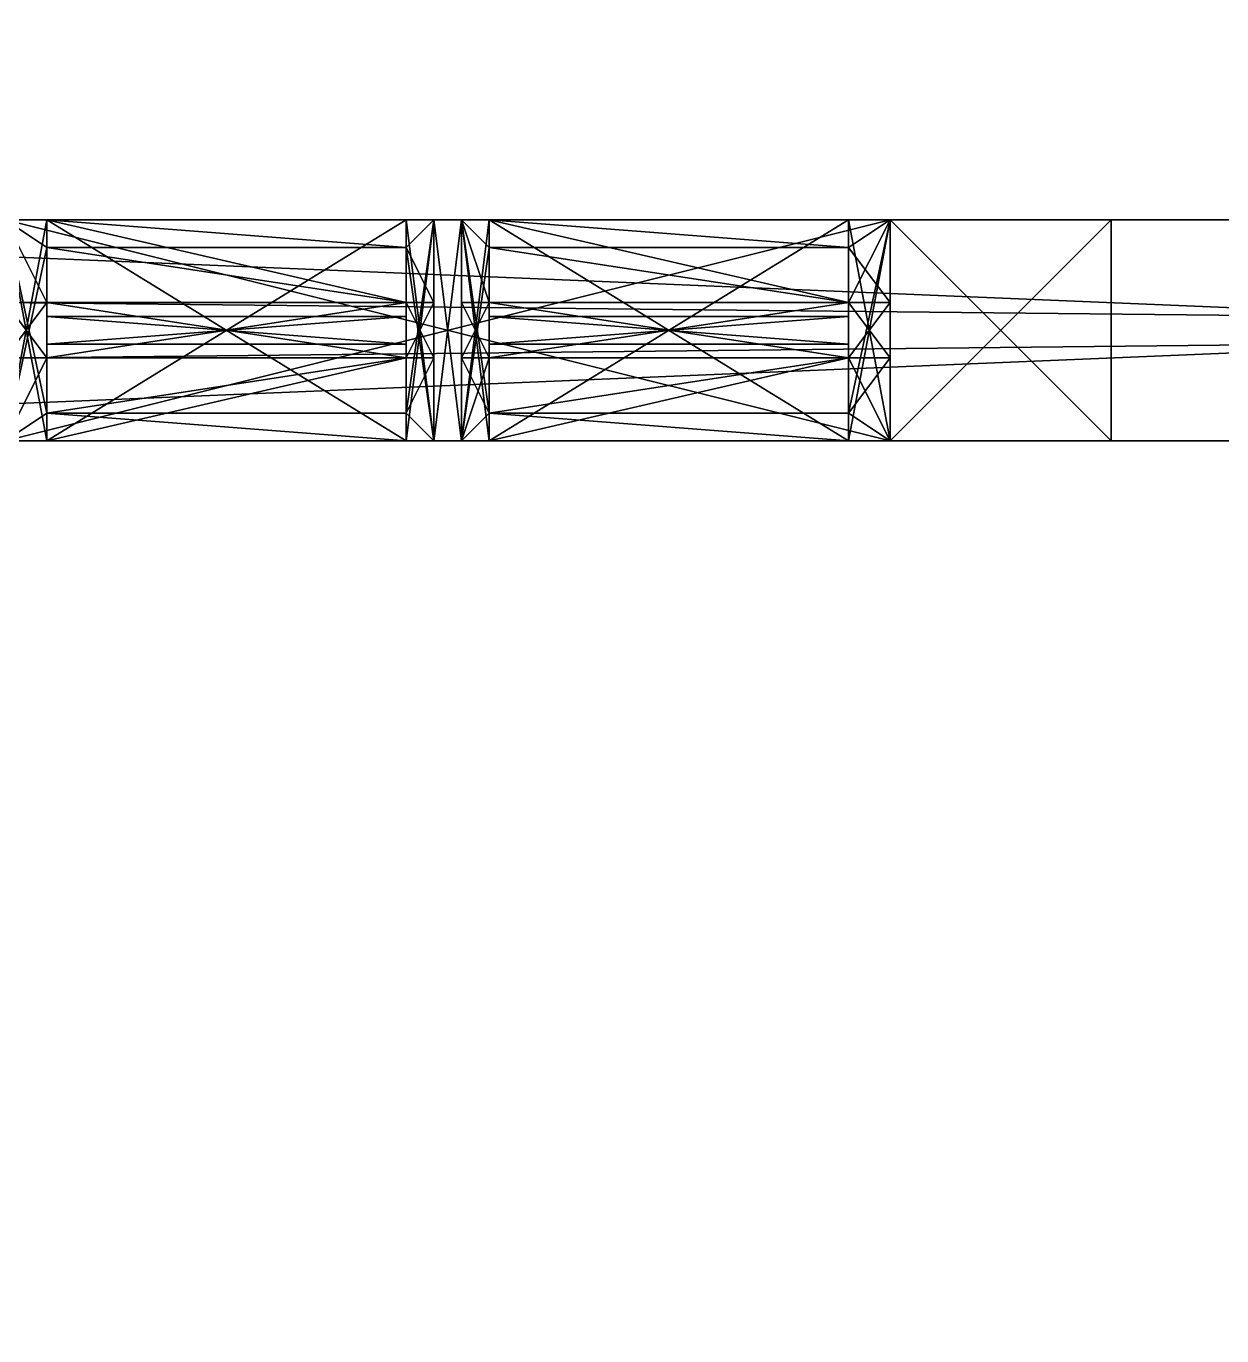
# Model space of a CAD drawing. Extents: x -3136 to 3456, y -896 to 5632.
# Drawn here: x -1214.5 to -1128, y 1711.2 to 1806 of the extents above; entities that cross this region are included whole.
import ezdxf

# ---------------------------------------------------------------- set-up
doc = ezdxf.new("R2010")
doc.units = 0

msp = doc.modelspace()

# ---------------------------------------------------------------- meshes
at = {"layer": 'OBJECT000', "color": 50}
mesh = msp.add_polyface(dxfattribs=at)
corners = [(-1792, 1776, 416), (-1792, 1792, 416), (-256, 1792, 416), (-256, 1776, 416), (-1792, 1792, 288), (-1792, 1776, 288), (-256, 1776, 288), (-256, 1792, 288)]
mesh.append_faces([[corners[k] for k in face] for face in [(1, 3, 0), (5, 7, 4), (4, 0, 5), (6, 2, 7), (7, 1, 4), (5, 3, 6)]], dxfattribs={"vtx0": -1})
mesh.append_faces([[corners[k] for k in face] for face in [(1, 2, 3), (5, 6, 7), (4, 1, 0), (6, 3, 2), (7, 2, 1), (5, 0, 3)]], dxfattribs={"vtx2": -1})
at = {"layer": 'OBJECT067', "color": 50}
mesh = msp.add_polyface(dxfattribs=at)
corners = [(-2944, -896, 2176), (-2944, 5504, 2176), (3456, 5504, 2176), (3456, -896, 2176), (-2944, 5504, 2048), (-2944, -896, 2048), (3456, -896, 2048), (3456, 5504, 2048)]
mesh.append_faces([[corners[k] for k in face] for face in [(1, 3, 0), (5, 7, 4), (4, 0, 5), (6, 2, 7), (7, 1, 4), (5, 3, 6)]], dxfattribs={"vtx0": -1})
mesh.append_faces([[corners[k] for k in face] for face in [(1, 2, 3), (5, 6, 7), (4, 1, 0), (6, 3, 2), (7, 2, 1), (5, 0, 3)]], dxfattribs={"vtx2": -1})
at = {"layer": 'OBJECT262', "color": 50}
mesh = msp.add_polyface(dxfattribs=at)
corners = [(-768, 0, 288), (-1280, 0, 288), (-1280, 2048, 288), (-768, 2048, 288), (-1280, 2048, 272), (-1280, 0, 272), (-768, 0, 272), (-768, 2048, 272)]
mesh.append_faces([[corners[k] for k in face] for face in [(1, 3, 0), (5, 7, 4), (5, 0, 6), (4, 1, 5), (6, 3, 7), (7, 2, 4)]], dxfattribs={"vtx0": -1})
mesh.append_faces([[corners[k] for k in face] for face in [(1, 2, 3), (5, 6, 7), (5, 1, 0), (4, 2, 1), (6, 0, 3), (7, 3, 2)]], dxfattribs={"vtx2": -1})
at = {"layer": 'OBJECT290', "color": 50}
mesh = msp.add_polyface(dxfattribs=at)
corners = [(-1280, 1776, 128), (-1280, 1792, 128), (-896, 1792, 128), (-896, 1776, 128), (-1280, 1792, 112), (-1280, 1776, 112), (-896, 1776, 112), (-896, 1792, 112)]
mesh.append_faces([[corners[k] for k in face] for face in [(1, 3, 0), (5, 7, 4), (4, 0, 5), (6, 2, 7), (7, 1, 4), (5, 3, 6)]], dxfattribs={"vtx0": -1})
mesh.append_faces([[corners[k] for k in face] for face in [(1, 2, 3), (5, 6, 7), (4, 1, 0), (6, 3, 2), (7, 2, 1), (5, 0, 3)]], dxfattribs={"vtx2": -1})
at = {"layer": 'OBJECT293', "color": 50}
mesh = msp.add_polyface(dxfattribs=at)
corners = [(-2048, 0, 432), (-2048, 1824, 432), (-1824, 2048, 432), (-224, 2048, 432), (0, 1824, 432), (0, 0, 432), (-2048, 1824, 416), (-2048, 0, 416), (0, 0, 416), (0, 1824, 416), (-224, 2048, 416), (-1824, 2048, 416)]
mesh.append_faces([[corners[k] for k in face] for face in [(1, 5, 0), (7, 11, 6), (6, 0, 7), (8, 4, 9), (10, 2, 11), (7, 5, 8), (9, 3, 10), (11, 1, 6)]], dxfattribs={"vtx0": -1})
mesh.append_faces([[corners[k] for k in face] for face in [(1, 3, 4), (1, 4, 5), (7, 9, 10), (7, 10, 11)]], dxfattribs={"vtx0": -1, "vtx2": -1})
mesh.append_faces([[corners[k] for k in face] for face in [(1, 2, 3), (7, 8, 9), (6, 1, 0), (8, 5, 4), (10, 3, 2), (7, 0, 5), (9, 4, 3), (11, 2, 1)]], dxfattribs={"vtx2": -1})
at = {"layer": 'OBJECT300', "color": 50}
mesh = msp.add_polyface(dxfattribs=at)
corners = [(-256, 1792), (-1792, 1792), (-1792, 2048), (-256, 2048), (-256, 2048, -128), (-1792, 2048, -128), (-1792, 1792, -128), (-256, 1792, -128)]
mesh.append_faces([[corners[k] for k in face] for face in [(1, 3, 0), (5, 7, 4), (4, 2, 5), (6, 0, 7), (7, 3, 4), (5, 1, 6)]], dxfattribs={"vtx0": -1})
mesh.append_faces([[corners[k] for k in face] for face in [(1, 2, 3), (5, 6, 7), (4, 3, 2), (6, 1, 0), (7, 0, 3), (5, 2, 1)]], dxfattribs={"vtx2": -1})
at = {"layer": 'OBJECT304', "color": 50}
mesh = msp.add_polyface(dxfattribs=at)
corners = [(-1792, 256), (-1792, 1792), (-256, 1792), (-256, 256), (-256, 1792, -128), (-1792, 1792, -128), (-1792, 256, -128), (-256, 256, -128)]
mesh.append_faces([[corners[k] for k in face] for face in [(1, 3, 0), (5, 7, 4), (4, 1, 5), (7, 2, 4), (5, 0, 6), (6, 3, 7)]], dxfattribs={"vtx0": -1})
mesh.append_faces([[corners[k] for k in face] for face in [(1, 2, 3), (5, 6, 7), (4, 2, 1), (7, 3, 2), (5, 1, 0), (6, 0, 3)]], dxfattribs={"vtx2": -1})
at = {"layer": 'OBJECT322', "color": 50}
mesh = msp.add_polyface(dxfattribs=at)
corners = [(-1152, 1776, 112), (-1152, 1792, 112), (-1136, 1792, 112), (-1136, 1776, 112), (-1152, 1792), (-1152, 1776), (-1136, 1776), (-1136, 1792)]
mesh.append_faces([[corners[k] for k in face] for face in [(1, 3, 0), (5, 7, 4), (4, 0, 5), (6, 2, 7), (7, 1, 4), (5, 3, 6)]], dxfattribs={"vtx0": -1})
mesh.append_faces([[corners[k] for k in face] for face in [(1, 2, 3), (5, 6, 7), (4, 1, 0), (6, 3, 2), (7, 2, 1), (5, 0, 3)]], dxfattribs={"vtx2": -1})
at = {"layer": 'OBJECT515', "color": 50}
mesh = msp.add_polyface(dxfattribs=at)
corners = [(-1216, 1792, 128), (-1152, 1792, 128), (-1152, 1776, 128), (-1216, 1776, 128), (-1216, 1776, 112), (-1152, 1776, 112), (-1152, 1792, 112), (-1216, 1792, 112)]
mesh.append_faces([[corners[k] for k in face] for face in [(1, 3, 0), (5, 7, 4), (5, 1, 6), (6, 0, 7), (4, 2, 5), (7, 3, 4)]], dxfattribs={"vtx0": -1})
mesh.append_faces([[corners[k] for k in face] for face in [(1, 2, 3), (5, 6, 7), (5, 2, 1), (6, 1, 0), (4, 3, 2), (7, 0, 3)]], dxfattribs={"vtx2": -1})
at = {"layer": 'OBJECT516', "color": 50}
mesh = msp.add_polyface(dxfattribs=at)
corners = [(-1152, 1792, 112), (-1152, 1792, 110), (-1152, 1776, 110), (-1152, 1776, 112), (-1155, 1790, 110), (-1155, 1778, 110)]
mesh.append_faces([[corners[k] for k in face] for face in [(1, 0, 4), (2, 5, 3)]])
mesh.append_faces([[corners[k] for k in face] for face in [(1, 3, 0), (1, 5, 2), (0, 5, 4)]], dxfattribs={"vtx0": -1})
mesh.append_faces([[corners[k] for k in face] for face in [(1, 2, 3), (1, 4, 5), (0, 3, 5)]], dxfattribs={"vtx2": -1})
at = {"layer": 'OBJECT517', "color": 50}
mesh = msp.add_polyface(dxfattribs=at)
corners = [(-1152, 1776, 112), (-1155, 1776, 112), (-1155, 1792, 112), (-1152, 1792, 112), (-1155, 1790, 110), (-1155, 1778, 110)]
mesh.append_faces([[corners[k] for k in face] for face in [(2, 4, 3), (1, 0, 5)]])
mesh.append_faces([[corners[k] for k in face] for face in [(1, 3, 0), (2, 5, 4), (3, 5, 0)]], dxfattribs={"vtx0": -1})
mesh.append_faces([[corners[k] for k in face] for face in [(1, 2, 3), (2, 1, 5), (3, 4, 5)]], dxfattribs={"vtx2": -1})
at = {"layer": 'OBJECT518', "color": 50}
mesh = msp.add_polyface(dxfattribs=at)
corners = [(-1185, 1792, 35), (-1183, 1792, 35), (-1183, 1792, 110), (-1185, 1792, 110), (-1183, 1776, 35), (-1185, 1776, 35), (-1185, 1776, 110), (-1183, 1776, 110)]
mesh.append_faces([[corners[k] for k in face] for face in [(1, 3, 0), (5, 7, 4), (0, 4, 1), (6, 2, 7), (5, 3, 6), (1, 7, 2)]], dxfattribs={"vtx0": -1})
mesh.append_faces([[corners[k] for k in face] for face in [(1, 2, 3), (5, 6, 7), (0, 5, 4), (6, 3, 2), (5, 0, 3), (1, 4, 7)]], dxfattribs={"vtx2": -1})
at = {"layer": 'OBJECT519', "color": 50}
mesh = msp.add_polyface(dxfattribs=at)
corners = [(-1181, 1776, 112), (-1183, 1776, 112), (-1183, 1792, 112), (-1181, 1792, 112), (-1181, 1790, 110), (-1181, 1778, 110)]
mesh.append_faces([[corners[k] for k in face] for face in [(3, 2, 4), (0, 5, 1)]])
mesh.append_faces([[corners[k] for k in face] for face in [(1, 3, 0), (3, 5, 0), (2, 5, 4)]], dxfattribs={"vtx0": -1})
mesh.append_faces([[corners[k] for k in face] for face in [(1, 2, 3), (3, 4, 5), (2, 1, 5)]], dxfattribs={"vtx2": -1})
at = {"layer": 'OBJECT520', "color": 50}
mesh = msp.add_polyface(dxfattribs=at)
corners = [(-1183, 1792, 112), (-1183, 1792, 110), (-1181, 1790, 110), (-1181, 1778, 110), (-1183, 1776, 110), (-1183, 1776, 112)]
mesh.append_faces([[corners[k] for k in face] for face in [(1, 2, 0), (4, 5, 3)]])
mesh.append_faces([[corners[k] for k in face] for face in [(1, 3, 2), (4, 0, 5), (2, 5, 0)]], dxfattribs={"vtx0": -1})
mesh.append_faces([[corners[k] for k in face] for face in [(1, 4, 3), (4, 1, 0), (2, 3, 5)]], dxfattribs={"vtx2": -1})
at = {"layer": 'OBJECT521', "color": 50}
mesh = msp.add_polyface(dxfattribs=at)
corners = [(-1183, 1776, 112), (-1185, 1776, 112), (-1185, 1792, 112), (-1183, 1792, 112), (-1185, 1792, 110), (-1183, 1792, 110), (-1183, 1776, 110), (-1185, 1776, 110)]
mesh.append_faces([[corners[k] for k in face] for face in [(1, 3, 0), (5, 2, 4), (7, 0, 6), (4, 6, 5), (0, 5, 6), (2, 7, 4)]], dxfattribs={"vtx0": -1})
mesh.append_faces([[corners[k] for k in face] for face in [(1, 2, 3), (5, 3, 2), (7, 1, 0), (4, 7, 6), (0, 3, 5), (2, 1, 7)]], dxfattribs={"vtx2": -1})
at = {"layer": 'OBJECT522', "color": 50}
mesh = msp.add_polyface(dxfattribs=at)
corners = [(-1187, 1790, 110), (-1185, 1792, 110), (-1185, 1792, 112), (-1185, 1776, 112), (-1185, 1776, 110), (-1187, 1778, 110)]
mesh.append_faces([[corners[k] for k in face] for face in [(1, 2, 0), (4, 5, 3)]])
mesh.append_faces([[corners[k] for k in face] for face in [(0, 4, 1), (1, 3, 2), (5, 2, 3)]], dxfattribs={"vtx0": -1})
mesh.append_faces([[corners[k] for k in face] for face in [(0, 5, 4), (1, 4, 3), (5, 0, 2)]], dxfattribs={"vtx2": -1})
at = {"layer": 'OBJECT523', "color": 50}
mesh = msp.add_polyface(dxfattribs=at)
corners = [(-1185, 1776, 112), (-1187, 1776, 112), (-1187, 1792, 112), (-1185, 1792, 112), (-1187, 1790, 110), (-1187, 1778, 110)]
mesh.append_faces([[corners[k] for k in face] for face in [(2, 4, 3), (1, 0, 5)]])
mesh.append_faces([[corners[k] for k in face] for face in [(1, 3, 0), (2, 5, 4), (3, 5, 0)]], dxfattribs={"vtx0": -1})
mesh.append_faces([[corners[k] for k in face] for face in [(1, 2, 3), (2, 1, 5), (3, 4, 5)]], dxfattribs={"vtx2": -1})
at = {"layer": 'OBJECT524', "color": 50}
mesh = msp.add_polyface(dxfattribs=at)
corners = [(-1181, 1792, 27), (-1181, 1792, 25), (-1155, 1792, 25), (-1155, 1792, 27), (-1155, 1776, 27), (-1155, 1776, 25), (-1181, 1776, 25), (-1181, 1776, 27)]
mesh.append_faces([[corners[k] for k in face] for face in [(1, 3, 0), (5, 7, 4), (2, 4, 3), (6, 0, 7), (1, 5, 2), (7, 3, 4)]], dxfattribs={"vtx0": -1})
mesh.append_faces([[corners[k] for k in face] for face in [(1, 2, 3), (5, 6, 7), (2, 5, 4), (6, 1, 0), (1, 6, 5), (7, 0, 3)]], dxfattribs={"vtx2": -1})
at = {"layer": 'OBJECT525', "color": 50}
mesh = msp.add_polyface(dxfattribs=at)
corners = [(-1155, 1792), (-1181, 1792), (-1181, 1776), (-1155, 1776), (-1181, 1792, 25), (-1155, 1792, 25), (-1155, 1776, 25), (-1181, 1776, 25)]
mesh.append_faces([[corners[k] for k in face] for face in [(1, 3, 0), (1, 5, 4), (3, 7, 6), (0, 6, 5), (2, 4, 7), (7, 5, 6)]], dxfattribs={"vtx0": -1})
mesh.append_faces([[corners[k] for k in face] for face in [(1, 2, 3), (1, 0, 5), (3, 2, 7), (0, 3, 6), (2, 1, 4), (7, 4, 5)]], dxfattribs={"vtx2": -1})
at = {"layer": 'OBJECT526', "color": 50}
mesh = msp.add_polyface(dxfattribs=at)
corners = [(-1155, 1776), (-1152, 1776), (-1152, 1792), (-1155, 1792), (-1152, 1792, 27), (-1152, 1776, 27), (-1155, 1792, 27), (-1155, 1776, 27)]
mesh.append_faces([[corners[k] for k in face] for face in [(1, 3, 0), (2, 5, 4), (3, 4, 6), (1, 7, 5), (0, 6, 7), (4, 7, 6)]], dxfattribs={"vtx0": -1})
mesh.append_faces([[corners[k] for k in face] for face in [(1, 2, 3), (2, 1, 5), (3, 2, 4), (1, 0, 7), (0, 3, 6), (4, 5, 7)]], dxfattribs={"vtx2": -1})
at = {"layer": 'OBJECT527', "color": 50}
mesh = msp.add_polyface(dxfattribs=at)
corners = [(-1181, 1792), (-1183, 1792), (-1183, 1776), (-1181, 1776), (-1181, 1792, 27), (-1183, 1792, 27), (-1181, 1776, 27), (-1183, 1776, 27)]
mesh.append_faces([[corners[k] for k in face] for face in [(1, 3, 0), (0, 5, 1), (3, 7, 6), (0, 6, 4), (7, 4, 6), (2, 5, 7)]], dxfattribs={"vtx0": -1})
mesh.append_faces([[corners[k] for k in face] for face in [(1, 2, 3), (0, 4, 5), (3, 2, 7), (0, 3, 6), (7, 5, 4), (2, 1, 5)]], dxfattribs={"vtx2": -1})
at = {"layer": 'OBJECT528', "color": 50}
mesh = msp.add_polyface(dxfattribs=at)
corners = [(-1183, 1792), (-1185, 1792), (-1185, 1776), (-1183, 1776), (-1183, 1792, 27), (-1185, 1792, 27), (-1185, 1776, 27), (-1183, 1776, 27)]
mesh.append_faces([[corners[k] for k in face] for face in [(1, 3, 0), (0, 5, 1), (2, 7, 3), (6, 4, 7), (0, 7, 4), (2, 5, 6)]], dxfattribs={"vtx0": -1})
mesh.append_faces([[corners[k] for k in face] for face in [(1, 2, 3), (0, 4, 5), (2, 6, 7), (6, 5, 4), (0, 3, 7), (2, 1, 5)]], dxfattribs={"vtx2": -1})
at = {"layer": 'OBJECT529', "color": 50}
mesh = msp.add_polyface(dxfattribs=at)
corners = [(-1185, 1792), (-1187, 1792), (-1187, 1776), (-1185, 1776), (-1187, 1792, 27), (-1185, 1792, 27), (-1187, 1776, 27), (-1185, 1776, 27)]
mesh.append_faces([[corners[k] for k in face] for face in [(1, 3, 0), (1, 5, 4), (2, 7, 3), (2, 4, 6), (6, 5, 7), (0, 7, 5)]], dxfattribs={"vtx0": -1})
mesh.append_faces([[corners[k] for k in face] for face in [(1, 2, 3), (1, 0, 5), (2, 6, 7), (2, 1, 4), (6, 4, 5), (0, 3, 7)]], dxfattribs={"vtx2": -1})
at = {"layer": 'OBJECT530', "color": 50}
mesh = msp.add_polyface(dxfattribs=at)
corners = [(-1185, 1792, 27), (-1183, 1792, 27), (-1183, 1792, 35), (-1185, 1792, 35), (-1183, 1776, 27), (-1185, 1776, 27), (-1185, 1776, 35), (-1183, 1776, 35)]
mesh.append_faces([[corners[k] for k in face] for face in [(1, 3, 0), (5, 7, 4), (6, 2, 7), (0, 4, 1), (1, 7, 2), (5, 3, 6)]], dxfattribs={"vtx0": -1})
mesh.append_faces([[corners[k] for k in face] for face in [(1, 2, 3), (5, 6, 7), (6, 3, 2), (0, 5, 4), (1, 4, 7), (5, 0, 3)]], dxfattribs={"vtx2": -1})
at = {"layer": 'OBJECT531', "color": 50}
mesh = msp.add_polyface(dxfattribs=at)
corners = [(-1152, 1792, 35), (-1152, 1792, 27), (-1152, 1776, 27), (-1152, 1776, 35), (-1155, 1790, 35), (-1155, 1778, 35)]
mesh.append_faces([[corners[k] for k in face] for face in [(0, 4, 1), (2, 5, 3)]])
mesh.append_faces([[corners[k] for k in face] for face in [(1, 3, 0), (0, 5, 4), (1, 5, 2)]], dxfattribs={"vtx0": -1})
mesh.append_faces([[corners[k] for k in face] for face in [(1, 2, 3), (0, 3, 5), (1, 4, 5)]], dxfattribs={"vtx2": -1})
at = {"layer": 'OBJECT532', "color": 50}
mesh = msp.add_polyface(dxfattribs=at)
corners = [(-1155, 1790, 35), (-1155, 1792, 27), (-1152, 1792, 27), (-1152, 1776, 27), (-1155, 1776, 27), (-1155, 1778, 35)]
mesh.append_faces([[corners[k] for k in face] for face in [(1, 2, 0), (4, 5, 3)]])
mesh.append_faces([[corners[k] for k in face] for face in [(0, 4, 1), (1, 3, 2), (2, 5, 0)]], dxfattribs={"vtx0": -1})
mesh.append_faces([[corners[k] for k in face] for face in [(0, 5, 4), (1, 4, 3), (2, 3, 5)]], dxfattribs={"vtx2": -1})
at = {"layer": 'OBJECT533', "color": 50}
mesh = msp.add_polyface(dxfattribs=at)
corners = [(-1183, 1792, 27), (-1181, 1792, 27), (-1181, 1790, 35), (-1181, 1778, 35), (-1181, 1776, 27), (-1183, 1776, 27)]
mesh.append_faces([[corners[k] for k in face] for face in [(1, 2, 0), (4, 5, 3)]])
mesh.append_faces([[corners[k] for k in face] for face in [(1, 3, 2), (0, 4, 1), (2, 5, 0)]], dxfattribs={"vtx0": -1})
mesh.append_faces([[corners[k] for k in face] for face in [(1, 4, 3), (0, 5, 4), (2, 3, 5)]], dxfattribs={"vtx2": -1})
at = {"layer": 'OBJECT534', "color": 50}
mesh = msp.add_polyface(dxfattribs=at)
corners = [(-1181, 1790, 35), (-1183, 1792, 35), (-1183, 1792, 27), (-1183, 1776, 27.016), (-1183, 1776, 35), (-1181, 1778, 35)]
mesh.append_faces([[corners[k] for k in face] for face in [(1, 2, 0), (4, 5, 3)]])
mesh.append_faces([[corners[k] for k in face] for face in [(0, 4, 1), (3, 1, 4), (2, 5, 0)]], dxfattribs={"vtx0": -1})
mesh.append_faces([[corners[k] for k in face] for face in [(0, 5, 4), (3, 2, 1), (2, 3, 5)]], dxfattribs={"vtx2": -1})
at = {"layer": 'OBJECT535', "color": 50}
mesh = msp.add_polyface(dxfattribs=at)
corners = [(-1187, 1792), (-1213, 1792), (-1213, 1776), (-1187, 1776), (-1213, 1792, 27), (-1187, 1792, 27), (-1187, 1776, 27), (-1213, 1776, 27)]
mesh.append_faces([[corners[k] for k in face] for face in [(1, 3, 0), (1, 5, 4), (3, 7, 6), (2, 4, 7), (0, 6, 5), (7, 5, 6)]], dxfattribs={"vtx0": -1})
mesh.append_faces([[corners[k] for k in face] for face in [(1, 2, 3), (1, 0, 5), (3, 2, 7), (2, 1, 4), (0, 3, 6), (7, 4, 5)]], dxfattribs={"vtx2": -1})
at = {"layer": 'OBJECT536', "color": 50}
mesh = msp.add_polyface(dxfattribs=at)
corners = [(-1185, 1792, 27), (-1185, 1792, 35), (-1187, 1790, 35), (-1187, 1778, 35), (-1185, 1776, 35), (-1185, 1776, 27)]
mesh.append_faces([[corners[k] for k in face] for face in [(1, 2, 0), (4, 5, 3)]])
mesh.append_faces([[corners[k] for k in face] for face in [(3, 1, 4), (0, 4, 1), (2, 5, 0)]], dxfattribs={"vtx0": -1})
mesh.append_faces([[corners[k] for k in face] for face in [(3, 2, 1), (0, 5, 4), (2, 3, 5)]], dxfattribs={"vtx2": -1})
at = {"layer": 'OBJECT537', "color": 50}
mesh = msp.add_polyface(dxfattribs=at)
corners = [(-1187, 1790, 35.016), (-1187, 1792, 27), (-1185, 1792, 27), (-1185, 1776, 27), (-1187, 1776, 27), (-1187, 1778, 35)]
mesh.append_faces([[corners[k] for k in face] for face in [(1, 2, 0), (4, 5, 3)]])
mesh.append_faces([[corners[k] for k in face] for face in [(0, 4, 1), (1, 3, 2), (2, 5, 0)]], dxfattribs={"vtx0": -1})
mesh.append_faces([[corners[k] for k in face] for face in [(0, 5, 4), (1, 4, 3), (2, 3, 5)]], dxfattribs={"vtx2": -1})
at = {"layer": 'OBJECT538', "color": 50}
mesh = msp.add_polyface(dxfattribs=at)
corners = [(-1213, 1792), (-1216, 1792), (-1216, 1776), (-1213, 1776), (-1216, 1776, 27), (-1216, 1792, 27), (-1213, 1792, 27), (-1213, 1776, 27)]
mesh.append_faces([[corners[k] for k in face] for face in [(1, 3, 0), (2, 5, 4), (1, 6, 5), (3, 4, 7), (0, 7, 6), (4, 6, 7)]], dxfattribs={"vtx0": -1})
mesh.append_faces([[corners[k] for k in face] for face in [(1, 2, 3), (2, 1, 5), (1, 0, 6), (3, 2, 4), (0, 3, 7), (4, 5, 6)]], dxfattribs={"vtx2": -1})
at = {"layer": 'OBJECT539', "color": 50}
mesh = msp.add_polyface(dxfattribs=at)
corners = [(-1216, 1776, 35), (-1216, 1776, 27), (-1216, 1792, 27), (-1216, 1792, 35), (-1213, 1790, 35), (-1213, 1778, 35)]
mesh.append_faces([[corners[k] for k in face] for face in [(2, 4, 3), (0, 5, 1)]])
mesh.append_faces([[corners[k] for k in face] for face in [(1, 3, 0), (3, 5, 0), (2, 5, 4)]], dxfattribs={"vtx0": -1})
mesh.append_faces([[corners[k] for k in face] for face in [(1, 2, 3), (3, 4, 5), (2, 1, 5)]], dxfattribs={"vtx2": -1})
at = {"layer": 'OBJECT540', "color": 50}
mesh = msp.add_polyface(dxfattribs=at)
corners = [(-1216, 1792, 27), (-1213, 1792, 27), (-1213, 1790, 35.011), (-1213, 1778, 35), (-1213, 1776, 27), (-1216, 1776, 27)]
mesh.append_faces([[corners[k] for k in face] for face in [(1, 2, 0), (4, 5, 3)]])
mesh.append_faces([[corners[k] for k in face] for face in [(1, 3, 2), (0, 4, 1), (2, 5, 0)]], dxfattribs={"vtx0": -1})
mesh.append_faces([[corners[k] for k in face] for face in [(1, 4, 3), (0, 5, 4), (2, 3, 5)]], dxfattribs={"vtx2": -1})
at = {"layer": 'OBJECT541', "color": 50}
mesh = msp.add_polyface(dxfattribs=at)
corners = [(-1213, 1776, 112), (-1216, 1776, 112), (-1216, 1792, 112), (-1213, 1792, 112), (-1213, 1790, 110), (-1213, 1778, 110)]
mesh.append_faces([[corners[k] for k in face] for face in [(3, 2, 4), (0, 5, 1)]])
mesh.append_faces([[corners[k] for k in face] for face in [(1, 3, 0), (3, 5, 0), (2, 5, 4)]], dxfattribs={"vtx0": -1})
mesh.append_faces([[corners[k] for k in face] for face in [(1, 2, 3), (3, 4, 5), (2, 1, 5)]], dxfattribs={"vtx2": -1})
at = {"layer": 'OBJECT542', "color": 50}
mesh = msp.add_polyface(dxfattribs=at)
corners = [(-1216, 1776, 112), (-1216, 1776, 110), (-1216, 1792, 110), (-1216, 1792, 112), (-1213, 1790, 110), (-1213, 1778, 110)]
mesh.append_faces([[corners[k] for k in face] for face in [(2, 4, 3), (1, 0, 5)]])
mesh.append_faces([[corners[k] for k in face] for face in [(1, 3, 0), (2, 5, 4), (3, 5, 0)]], dxfattribs={"vtx0": -1})
mesh.append_faces([[corners[k] for k in face] for face in [(1, 2, 3), (2, 1, 5), (3, 4, 5)]], dxfattribs={"vtx2": -1})
at = {"layer": 'OBJECT543', "color": 50}
mesh = msp.add_polyface(dxfattribs=at)
corners = [(-1152, 1782, 35), (-1152, 1776, 35), (-1152, 1776, 110), (-1152, 1782, 110), (-1155, 1778, 35), (-1155, 1778, 110), (-1155, 1782, 35), (-1155, 1782, 110)]
mesh.append_faces([[corners[k] for k in face] for face in [(1, 3, 0), (1, 5, 2), (4, 0, 6), (2, 7, 3), (4, 7, 5), (0, 7, 6)]], dxfattribs={"vtx0": -1})
mesh.append_faces([[corners[k] for k in face] for face in [(1, 2, 3), (1, 4, 5), (4, 1, 0), (2, 5, 7), (4, 6, 7), (0, 3, 7)]], dxfattribs={"vtx2": -1})
at = {"layer": 'OBJECT544', "color": 50}
mesh = msp.add_polyface(dxfattribs=at)
corners = [(-1152, 1786, 35), (-1152, 1782, 35), (-1152, 1782, 110), (-1152, 1786, 110), (-1155, 1786, 35), (-1155, 1782, 35), (-1155, 1782, 110), (-1155, 1786, 110)]
mesh.append_faces([[corners[k] for k in face] for face in [(1, 3, 0), (5, 0, 4), (7, 2, 6), (4, 6, 5), (1, 6, 2), (0, 7, 4)]], dxfattribs={"vtx0": -1})
mesh.append_faces([[corners[k] for k in face] for face in [(1, 2, 3), (5, 1, 0), (7, 3, 2), (4, 7, 6), (1, 5, 6), (0, 3, 7)]], dxfattribs={"vtx2": -1})
at = {"layer": 'OBJECT545', "color": 50}
mesh = msp.add_polyface(dxfattribs=at)
corners = [(-1152, 1792, 110), (-1152, 1792, 35), (-1152, 1786, 35), (-1152, 1786, 110), (-1155, 1790, 35), (-1155, 1790, 110), (-1155, 1786, 35), (-1155, 1786, 110)]
mesh.append_faces([[corners[k] for k in face] for face in [(1, 3, 0), (1, 5, 4), (1, 6, 2), (5, 3, 7), (4, 7, 6), (2, 7, 3)]], dxfattribs={"vtx0": -1})
mesh.append_faces([[corners[k] for k in face] for face in [(1, 2, 3), (1, 0, 5), (1, 4, 6), (5, 0, 3), (4, 5, 7), (2, 6, 7)]], dxfattribs={"vtx2": -1})
at = {"layer": 'OBJECT546', "color": 50}
mesh = msp.add_polyface(dxfattribs=at)
corners = [(-1181, 1778, 35), (-1183, 1776, 35), (-1183, 1776, 110), (-1181, 1778, 110), (-1183, 1782, 35), (-1181, 1782, 35), (-1181, 1782, 110), (-1183, 1782, 110)]
mesh.append_faces([[corners[k] for k in face] for face in [(1, 3, 0), (1, 5, 4), (3, 7, 6), (0, 6, 5), (1, 7, 2), (5, 7, 4)]], dxfattribs={"vtx0": -1})
mesh.append_faces([[corners[k] for k in face] for face in [(1, 2, 3), (1, 0, 5), (3, 2, 7), (0, 3, 6), (1, 4, 7), (5, 6, 7)]], dxfattribs={"vtx2": -1})
at = {"layer": 'OBJECT547', "color": 50}
mesh = msp.add_polyface(dxfattribs=at)
corners = [(-1183, 1786, 35), (-1183, 1782, 35), (-1181, 1782, 35), (-1181, 1786, 35), (-1183, 1782, 110), (-1183, 1786, 110), (-1181, 1786, 110), (-1181, 1782, 110)]
mesh.append_faces([[corners[k] for k in face] for face in [(1, 3, 0), (5, 7, 4), (2, 6, 3), (0, 4, 1), (1, 7, 2), (3, 5, 0)]], dxfattribs={"vtx0": -1})
mesh.append_faces([[corners[k] for k in face] for face in [(1, 2, 3), (5, 6, 7), (2, 7, 6), (0, 5, 4), (1, 4, 7), (3, 6, 5)]], dxfattribs={"vtx2": -1})
at = {"layer": 'OBJECT548', "color": 50}
mesh = msp.add_polyface(dxfattribs=at)
corners = [(-1183, 1792, 35), (-1181, 1790, 35), (-1181, 1790, 110), (-1183, 1792, 110), (-1183, 1786, 35), (-1181, 1786, 35), (-1183, 1786, 110), (-1181, 1786, 110)]
mesh.append_faces([[corners[k] for k in face] for face in [(1, 3, 0), (0, 5, 1), (3, 7, 6), (1, 7, 2), (0, 6, 4), (4, 7, 5)]], dxfattribs={"vtx0": -1})
mesh.append_faces([[corners[k] for k in face] for face in [(1, 2, 3), (0, 4, 5), (3, 2, 7), (1, 5, 7), (0, 3, 6), (4, 6, 7)]], dxfattribs={"vtx2": -1})
at = {"layer": 'OBJECT549', "color": 50}
mesh = msp.add_polyface(dxfattribs=at)
corners = [(-1181, 1776, 27), (-1181, 1778, 35), (-1155, 1778, 35), (-1155, 1776, 27), (-1181, 1782, 35), (-1155, 1782, 35), (-1155, 1782, 27), (-1181, 1782, 27)]
mesh.append_faces([[corners[k] for k in face] for face in [(1, 3, 0), (1, 5, 2), (3, 5, 6), (0, 4, 1), (0, 6, 7), (5, 7, 6)]], dxfattribs={"vtx0": -1})
mesh.append_faces([[corners[k] for k in face] for face in [(1, 2, 3), (1, 4, 5), (3, 2, 5), (0, 7, 4), (0, 3, 6), (5, 4, 7)]], dxfattribs={"vtx2": -1})
at = {"layer": 'OBJECT550', "color": 50}
mesh = msp.add_polyface(dxfattribs=at)
corners = [(-1181, 1782, 35), (-1181, 1786, 35), (-1155, 1786, 35), (-1155, 1782, 35), (-1155, 1786, 27), (-1155, 1782, 27), (-1181, 1782, 27), (-1181, 1786, 27)]
mesh.append_faces([[corners[k] for k in face] for face in [(1, 3, 0), (5, 2, 4), (7, 0, 6), (6, 4, 7), (0, 5, 6), (2, 7, 4)]], dxfattribs={"vtx0": -1})
mesh.append_faces([[corners[k] for k in face] for face in [(1, 2, 3), (5, 3, 2), (7, 1, 0), (6, 5, 4), (0, 3, 5), (2, 1, 7)]], dxfattribs={"vtx2": -1})
at = {"layer": 'OBJECT551', "color": 50}
mesh = msp.add_polyface(dxfattribs=at)
corners = [(-1155, 1792, 27), (-1155, 1790, 35), (-1181, 1790, 35), (-1181, 1792, 27), (-1181, 1786, 35), (-1155, 1786, 35), (-1155, 1786, 27), (-1181, 1786, 27)]
mesh.append_faces([[corners[k] for k in face] for face in [(1, 3, 0), (2, 5, 4), (0, 5, 1), (3, 4, 7), (3, 6, 0), (4, 6, 7)]], dxfattribs={"vtx0": -1})
mesh.append_faces([[corners[k] for k in face] for face in [(1, 2, 3), (2, 1, 5), (0, 6, 5), (3, 2, 4), (3, 7, 6), (4, 5, 6)]], dxfattribs={"vtx2": -1})
at = {"layer": 'OBJECT552', "color": 50}
mesh = msp.add_polyface(dxfattribs=at)
corners = [(-1155, 1776, 112), (-1181, 1776, 112), (-1181, 1782, 112), (-1155, 1782, 112), (-1155, 1778, 110), (-1181, 1778, 110), (-1181, 1782, 110), (-1155, 1782, 110)]
mesh.append_faces([[corners[k] for k in face] for face in [(1, 3, 0), (5, 0, 4), (5, 7, 6), (4, 3, 7), (1, 6, 2), (7, 2, 6)]], dxfattribs={"vtx0": -1})
mesh.append_faces([[corners[k] for k in face] for face in [(1, 2, 3), (5, 1, 0), (5, 4, 7), (4, 0, 3), (1, 5, 6), (7, 3, 2)]], dxfattribs={"vtx2": -1})
at = {"layer": 'OBJECT553', "color": 50}
mesh = msp.add_polyface(dxfattribs=at)
corners = [(-1181, 1782, 112), (-1181, 1786, 112), (-1155, 1786, 112), (-1155, 1782, 112), (-1181, 1786, 110), (-1181, 1782, 110), (-1155, 1782, 110), (-1155, 1786, 110)]
mesh.append_faces([[corners[k] for k in face] for face in [(1, 3, 0), (5, 7, 4), (6, 2, 7), (4, 0, 5), (7, 1, 4), (5, 3, 6)]], dxfattribs={"vtx0": -1})
mesh.append_faces([[corners[k] for k in face] for face in [(1, 2, 3), (5, 6, 7), (6, 3, 2), (4, 1, 0), (7, 2, 1), (5, 0, 3)]], dxfattribs={"vtx2": -1})
at = {"layer": 'OBJECT554', "color": 50}
mesh = msp.add_polyface(dxfattribs=at)
corners = [(-1181, 1786, 112), (-1181, 1792, 112), (-1155, 1792, 112), (-1155, 1786, 112), (-1181, 1790, 110), (-1155, 1790, 110), (-1181, 1786, 110), (-1155, 1786, 110)]
mesh.append_faces([[corners[k] for k in face] for face in [(1, 3, 0), (5, 1, 4), (4, 7, 5), (2, 7, 3), (4, 0, 6), (6, 3, 7)]], dxfattribs={"vtx0": -1})
mesh.append_faces([[corners[k] for k in face] for face in [(1, 2, 3), (5, 2, 1), (4, 6, 7), (2, 5, 7), (4, 1, 0), (6, 0, 3)]], dxfattribs={"vtx2": -1})
at = {"layer": 'OBJECT555', "color": 50}
mesh = msp.add_polyface(dxfattribs=at)
corners = [(-1187, 1792, 27), (-1187, 1790, 35), (-1213, 1790, 35), (-1213, 1792, 27), (-1213, 1786, 35), (-1187, 1786, 35), (-1213, 1786, 27), (-1187, 1786, 27)]
mesh.append_faces([[corners[k] for k in face] for face in [(1, 3, 0), (2, 5, 4), (3, 4, 6), (0, 5, 1), (3, 7, 0), (4, 7, 6)]], dxfattribs={"vtx0": -1})
mesh.append_faces([[corners[k] for k in face] for face in [(1, 2, 3), (2, 1, 5), (3, 2, 4), (0, 7, 5), (3, 6, 7), (4, 5, 7)]], dxfattribs={"vtx2": -1})
at = {"layer": 'OBJECT556', "color": 50}
mesh = msp.add_polyface(dxfattribs=at)
corners = [(-1213, 1782, 35), (-1213, 1786, 35), (-1187, 1786, 35), (-1187, 1782, 35), (-1213, 1782, 27), (-1213, 1786, 27), (-1187, 1786, 27), (-1187, 1782, 27)]
mesh.append_faces([[corners[k] for k in face] for face in [(1, 3, 0), (5, 0, 4), (7, 2, 6), (4, 6, 5), (0, 7, 4), (2, 5, 6)]], dxfattribs={"vtx0": -1})
mesh.append_faces([[corners[k] for k in face] for face in [(1, 2, 3), (5, 1, 0), (7, 3, 2), (4, 7, 6), (0, 3, 7), (2, 1, 5)]], dxfattribs={"vtx2": -1})
at = {"layer": 'OBJECT557', "color": 50}
mesh = msp.add_polyface(dxfattribs=at)
corners = [(-1213, 1776, 27), (-1213, 1778, 35), (-1187, 1778, 35), (-1187, 1776, 27), (-1213, 1782, 35), (-1187, 1782, 35), (-1213, 1782, 27), (-1187, 1782, 27)]
mesh.append_faces([[corners[k] for k in face] for face in [(1, 3, 0), (1, 5, 2), (0, 4, 1), (3, 5, 7), (0, 7, 6), (5, 6, 7)]], dxfattribs={"vtx0": -1})
mesh.append_faces([[corners[k] for k in face] for face in [(1, 2, 3), (1, 4, 5), (0, 6, 4), (3, 2, 5), (0, 3, 7), (5, 4, 6)]], dxfattribs={"vtx2": -1})
at = {"layer": 'OBJECT558', "color": 50}
mesh = msp.add_polyface(dxfattribs=at)
corners = [(-1213, 1786, 112), (-1213, 1792, 112), (-1187, 1792, 112), (-1187, 1786, 112), (-1213, 1790, 110), (-1187, 1790, 110), (-1213, 1786, 110), (-1187, 1786, 110)]
mesh.append_faces([[corners[k] for k in face] for face in [(1, 3, 0), (5, 1, 4), (4, 7, 5), (4, 0, 6), (2, 7, 3), (6, 3, 7)]], dxfattribs={"vtx0": -1})
mesh.append_faces([[corners[k] for k in face] for face in [(1, 2, 3), (5, 2, 1), (4, 6, 7), (4, 1, 0), (2, 5, 7), (6, 0, 3)]], dxfattribs={"vtx2": -1})
at = {"layer": 'OBJECT559', "color": 50}
mesh = msp.add_polyface(dxfattribs=at)
corners = [(-1213, 1782, 112), (-1213, 1786, 112), (-1187, 1786, 112), (-1187, 1782, 112), (-1213, 1786, 110), (-1213, 1782, 110), (-1187, 1782, 110), (-1187, 1786, 110)]
mesh.append_faces([[corners[k] for k in face] for face in [(1, 3, 0), (5, 7, 4), (4, 0, 5), (6, 2, 7), (5, 3, 6), (7, 1, 4)]], dxfattribs={"vtx0": -1})
mesh.append_faces([[corners[k] for k in face] for face in [(1, 2, 3), (5, 6, 7), (4, 1, 0), (6, 3, 2), (5, 0, 3), (7, 2, 1)]], dxfattribs={"vtx2": -1})
at = {"layer": 'OBJECT560', "color": 50}
mesh = msp.add_polyface(dxfattribs=at)
corners = [(-1187, 1776, 112), (-1213, 1776, 112), (-1213, 1782, 112), (-1187, 1782, 112), (-1187, 1778, 110), (-1213, 1778, 110), (-1213, 1782, 110), (-1187, 1782, 110)]
mesh.append_faces([[corners[k] for k in face] for face in [(1, 3, 0), (5, 0, 4), (5, 7, 6), (1, 6, 2), (4, 3, 7), (7, 2, 6)]], dxfattribs={"vtx0": -1})
mesh.append_faces([[corners[k] for k in face] for face in [(1, 2, 3), (5, 1, 0), (5, 4, 7), (1, 5, 6), (4, 0, 3), (7, 3, 2)]], dxfattribs={"vtx2": -1})
at = {"layer": 'OBJECT561', "color": 50}
mesh = msp.add_polyface(dxfattribs=at)
corners = [(-1185, 1776, 35), (-1187, 1778, 35), (-1187, 1778, 110), (-1185, 1776, 110), (-1187, 1782, 35), (-1185, 1782, 35), (-1187, 1782, 110), (-1185, 1782, 110)]
mesh.append_faces([[corners[k] for k in face] for face in [(1, 3, 0), (1, 5, 4), (2, 7, 3), (1, 6, 2), (0, 7, 5), (5, 6, 4)]], dxfattribs={"vtx0": -1})
mesh.append_faces([[corners[k] for k in face] for face in [(1, 2, 3), (1, 0, 5), (2, 6, 7), (1, 4, 6), (0, 3, 7), (5, 7, 6)]], dxfattribs={"vtx2": -1})
at = {"layer": 'OBJECT562', "color": 50}
mesh = msp.add_polyface(dxfattribs=at)
corners = [(-1187, 1786, 35), (-1187, 1782, 35), (-1185, 1782, 35), (-1185, 1786, 35), (-1187, 1782, 110), (-1187, 1786, 110), (-1185, 1786, 110), (-1185, 1782, 110)]
mesh.append_faces([[corners[k] for k in face] for face in [(1, 3, 0), (5, 7, 4), (0, 4, 1), (2, 6, 3), (1, 7, 2), (3, 5, 0)]], dxfattribs={"vtx0": -1})
mesh.append_faces([[corners[k] for k in face] for face in [(1, 2, 3), (5, 6, 7), (0, 5, 4), (2, 7, 6), (1, 4, 7), (3, 6, 5)]], dxfattribs={"vtx2": -1})
at = {"layer": 'OBJECT563', "color": 50}
mesh = msp.add_polyface(dxfattribs=at)
corners = [(-1187, 1790, 35), (-1185, 1792, 35), (-1185, 1792, 110), (-1187, 1790, 110), (-1187, 1786, 35), (-1185, 1786, 35), (-1187, 1786, 110), (-1185, 1786, 110)]
mesh.append_faces([[corners[k] for k in face] for face in [(1, 3, 0), (0, 5, 1), (3, 7, 6), (0, 6, 4), (1, 7, 2), (4, 7, 5)]], dxfattribs={"vtx0": -1})
mesh.append_faces([[corners[k] for k in face] for face in [(1, 2, 3), (0, 4, 5), (3, 2, 7), (0, 3, 6), (1, 5, 7), (4, 6, 7)]], dxfattribs={"vtx2": -1})
at = {"layer": 'OBJECT564', "color": 50}
mesh = msp.add_polyface(dxfattribs=at)
corners = [(-1216, 1776, 110), (-1216, 1776, 35), (-1216, 1782, 35), (-1216, 1782, 110), (-1213, 1778, 35), (-1213, 1778, 110), (-1213, 1782, 35), (-1213, 1782, 110)]
mesh.append_faces([[corners[k] for k in face] for face in [(1, 3, 0), (1, 5, 4), (1, 6, 2), (0, 7, 5), (4, 7, 6), (2, 7, 3)]], dxfattribs={"vtx0": -1})
mesh.append_faces([[corners[k] for k in face] for face in [(1, 2, 3), (1, 0, 5), (1, 4, 6), (0, 3, 7), (4, 5, 7), (2, 6, 7)]], dxfattribs={"vtx2": -1})
at = {"layer": 'OBJECT565', "color": 50}
mesh = msp.add_polyface(dxfattribs=at)
corners = [(-1216, 1782, 35), (-1216, 1786, 35), (-1216, 1786, 110), (-1216, 1782, 110), (-1213, 1782, 35), (-1213, 1786, 35), (-1213, 1786, 110), (-1213, 1782, 110)]
mesh.append_faces([[corners[k] for k in face] for face in [(1, 3, 0), (0, 5, 1), (2, 7, 3), (4, 6, 5), (0, 7, 4), (1, 6, 2)]], dxfattribs={"vtx0": -1})
mesh.append_faces([[corners[k] for k in face] for face in [(1, 2, 3), (0, 4, 5), (2, 6, 7), (4, 7, 6), (0, 3, 7), (1, 5, 6)]], dxfattribs={"vtx2": -1})
at = {"layer": 'OBJECT566', "color": 50}
mesh = msp.add_polyface(dxfattribs=at)
corners = [(-1216, 1786, 35), (-1216, 1792, 35), (-1216, 1792, 110), (-1216, 1786, 110), (-1213, 1790, 35), (-1213, 1790, 110), (-1213, 1786, 35), (-1213, 1786, 110)]
mesh.append_faces([[corners[k] for k in face] for face in [(1, 3, 0), (1, 5, 2), (1, 6, 4), (2, 7, 3), (4, 7, 5), (0, 7, 6)]], dxfattribs={"vtx0": -1})
mesh.append_faces([[corners[k] for k in face] for face in [(1, 2, 3), (1, 4, 5), (1, 0, 6), (2, 5, 7), (4, 6, 7), (0, 3, 7)]], dxfattribs={"vtx2": -1})
at = {"layer": 'OBJECT567', "color": 50}
mesh = msp.add_polyface(dxfattribs=at)
corners = [(-1213, 1785, 35), (-1187, 1785, 35), (-1187, 1785, 110), (-1213, 1785, 110), (-1187, 1783, 35), (-1213, 1783, 35), (-1213, 1783, 110), (-1187, 1783, 110)]
mesh.append_faces([[corners[k] for k in face] for face in [(1, 3, 0), (5, 7, 4), (0, 4, 1), (6, 2, 7), (5, 3, 6), (1, 7, 2)]], dxfattribs={"vtx0": -1})
mesh.append_faces([[corners[k] for k in face] for face in [(1, 2, 3), (5, 6, 7), (0, 5, 4), (6, 3, 2), (5, 0, 3), (1, 4, 7)]], dxfattribs={"vtx2": -1})
at = {"layer": 'OBJECT568', "color": 50}
mesh = msp.add_polyface(dxfattribs=at)
corners = [(-1181, 1785, 35), (-1155, 1785, 35), (-1155, 1785, 110), (-1181, 1785, 110), (-1155, 1783, 35), (-1181, 1783, 35), (-1181, 1783, 110), (-1155, 1783, 110)]
mesh.append_faces([[corners[k] for k in face] for face in [(1, 3, 0), (5, 7, 4), (0, 4, 1), (6, 2, 7), (5, 3, 6), (1, 7, 2)]], dxfattribs={"vtx0": -1})
mesh.append_faces([[corners[k] for k in face] for face in [(1, 2, 3), (5, 6, 7), (0, 5, 4), (6, 3, 2), (5, 0, 3), (1, 4, 7)]], dxfattribs={"vtx2": -1})

doc.saveas('drawing.dxf')
